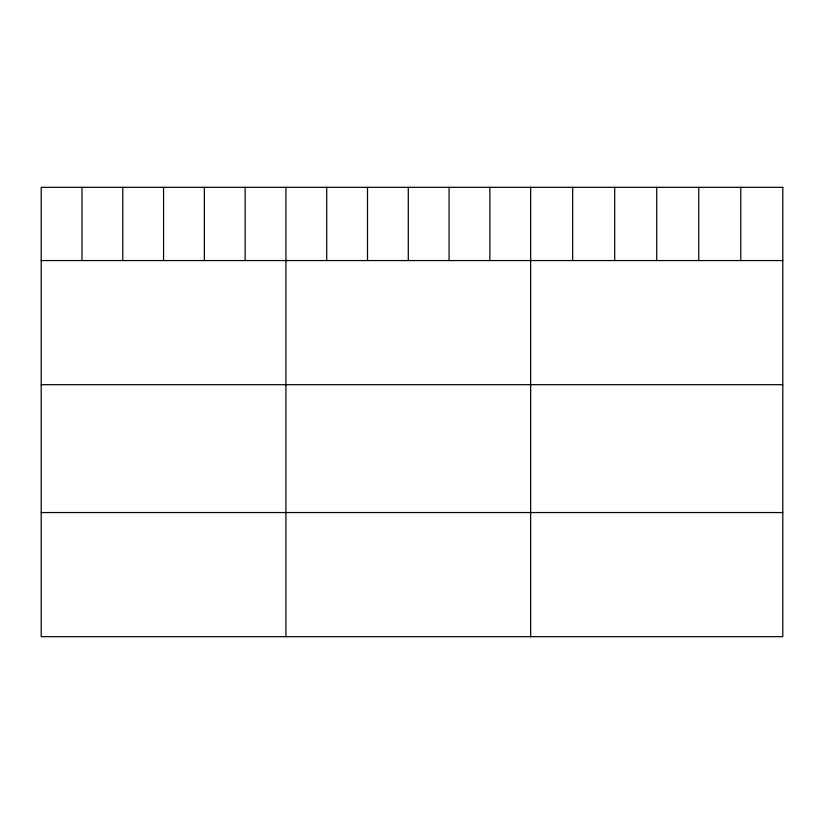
<?xml version="1.0" encoding="UTF-8"?>
<svg xmlns="http://www.w3.org/2000/svg" width="824" height="824" viewBox="0 0 824 824"><rect width="100%" height="100%" fill="white"/><g stroke="black" fill="none" stroke-linecap="round" stroke-linejoin="round"><path stroke-width="1.24" d="M41.2 260.559L782.8 260.559M41.2 384.674L782.8 384.674M41.2 512.549L782.8 512.549M740.776 187.326L740.776 260.559M698.752 187.326L698.752 260.559M656.728 187.326L656.728 260.559M614.704 187.326L614.704 260.559M572.68 187.326L572.68 260.559M530.656 187.326L530.656 636.674M489.868 187.326L489.868 260.559M449.08 187.326L449.08 260.559M408.292 187.326L408.292 260.559M367.504 187.326L367.504 260.559M326.716 187.326L326.716 260.559M285.928 187.326L285.928 636.674M245.14 187.326L245.14 260.559M204.352 187.326L204.352 260.559M163.564 187.326L163.564 260.559M122.776 187.326L122.776 260.559M81.988 187.326L81.988 260.559M782.8 187.326L41.2 187.326L41.2 636.674L782.8 636.674L782.8 187.326"/></g></svg>
